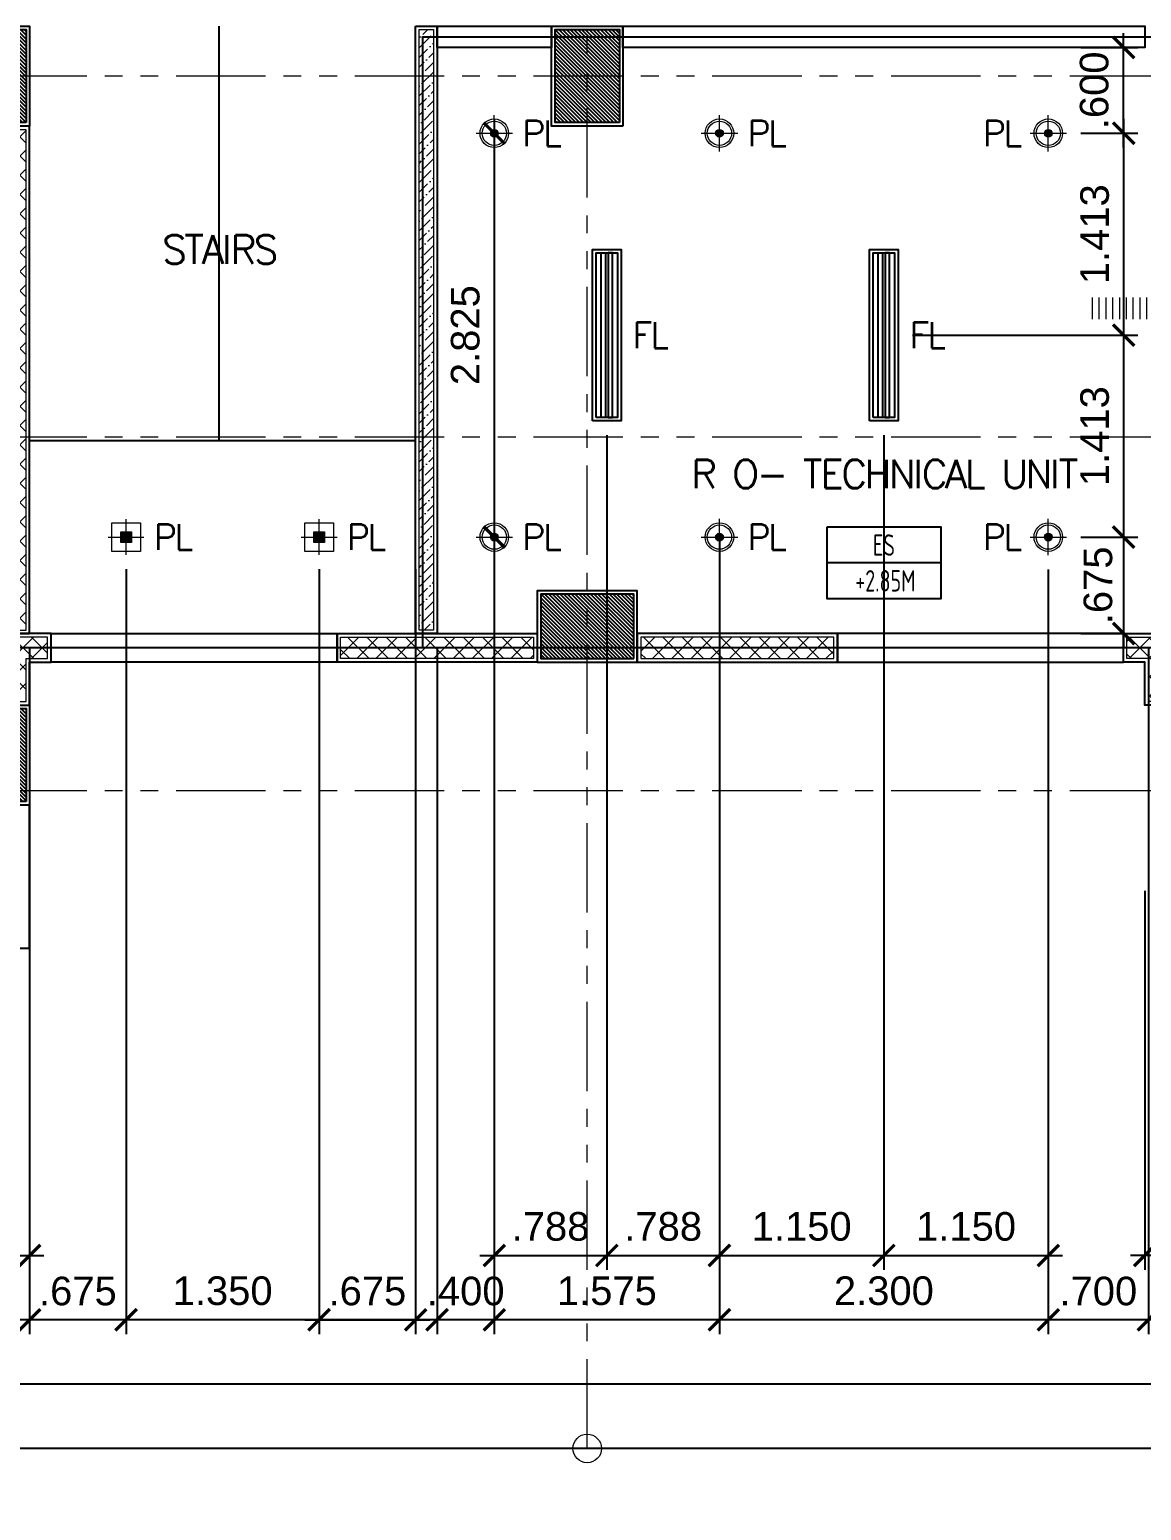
# Model space of a CAD drawing. Header units: metres. Extents: x -12400 to 1, y 0 to 106422.
# Drawn here: x -12153.85 to -12146.08, y 106331.7 to 106342.06 of the extents above; entities that cross this region are included whole.
import ezdxf
from ezdxf.enums import TextEntityAlignment as Align

# ---------------------------------------------------------------- set-up
doc = ezdxf.new("R2010")
doc.units = ezdxf.units.M
doc.header["$PDMODE"] = 35
doc.linetypes.add('PHANTOM2', pattern=[1.25, 0.625, -0.125, 0.125, -0.125, 0.125, -0.125])
for name, color, linetype, lineweight in [('A-DIM-100', 8, 'Continuous', 0), ('DIM 001', 251, 'Continuous', 13), ('FURN', 8, 'Continuous', 5), ('HATCH', 250, 'Continuous', 5), ('LAYOUT', 1, 'Continuous', 20), ('LF 001', 51, 'Continuous', 20)]:
    doc.layers.add(name, color=color, linetype=linetype, lineweight=lineweight)
for name, color, linetype in [('AR-WALL', 7, 'Continuous'), ('C-SCHED', 1, 'Continuous'), ('E_FIX_LIGHT1', 2, 'Continuous'), ('lighting', 1, 'Continuous'), ('stone', 15, 'Continuous'), ('txt', 2, 'Continuous'), ('WALL', 7, 'Continuous')]:
    doc.layers.add(name, color=color, linetype=linetype)
doc.layers.add('GUIDELINES', color=206, linetype='Continuous', plot=False)
doc.styles.add('architxt', font='architxt.shx', dxfattribs={"width": 0.8})
doc.styles.add('DIMTXT-100', font='arial.ttf')
doc.styles.add('swis721', font='swiss.ttf')
doc.styles.add('T.25', font='romans.shx', dxfattribs={"height": 0.2})
doc.dimstyles.new('D-100', dxfattribs={"dimtxt": 0.2, "dimasz": 0.15, "dimexe": 0.1, "dimexo": 0.1, "dimgap": 0.1, "dimtad": 1, "dimdec": 3, "dimzin": 4, "dimdsep": 46, "dimtxsty": 'DIMTXT-100', "dimblk": 'ARCHTICK', "dimcen": 0.2, "dimdle": 0.1, "dimclrd": 8, "dimclre": 8, "dimclrt": 2, "dimadec": 0, "dimazin": 1, "dimtfac": 1, "dimtdec": 3, "dimtofl": 0, "dimtmove": 2, "dimatfit": 3, "dimfxl": 1, "dimarcsym": 0})
doc.dimstyles.new('DIM 200', dxfattribs={"dimtxt": 200, "dimasz": 1, "dimexe": 0, "dimexo": 40, "dimgap": 50, "dimtad": 1, "dimtoh": 1, "dimdec": 0, "dimlfac": 2, "dimtxsty": 'swis721', "dimblk": 'CIR', "dimcen": 0, "dimclrd": 155, "dimclre": 155, "dimclrt": 4, "dimadec": 0, "dimazin": 0, "dimtfac": 1, "dimtdec": 0, "dimtix": 1, "dimtmove": 1, "dimatfit": 3, "dimldrblk": 'CIR', "dimfxl": 0, "dimarcsym": 0})

# ---------------------------------------------------------------- blocks, each defined once
blk = doc.blocks.new('CIR')
at = {"color": 4}
blk.add_circle((0, 0), 50, dxfattribs=at)
blk = doc.blocks.new('A$C1B753C5A')
at = {"layer": 'WALL'}
h = blk.add_hatch(dxfattribs=at)
h.set_pattern_fill('ANSI31', color=250, scale=0.15)
h.set_pattern_definition([(45, (-1494.388102653662, 303.0677240852394), (-0.01325825214724777, 0.01325825214724777), [])])
h.paths.add_polyline_path([(0.4750000000001364, 0.6749999999999545), (0.02500000000009089, 0.6749999999999545), (0.02500000000009095, 0.02499999999997721), (0.4750000000001364, 0.02499999999997721)])
at = {"color": 7}
blk.add_lwpolyline([(0, 0), (0.5000000000002274, 0), (0.5000000000002274, 0.6999999999999318), (0, 0.6999999999999318)], close=True, dxfattribs=at)
at = {"layer": 'stone', "color": 5}
blk.add_lwpolyline([(0.02500000000009095, 0.02499999999997726), (0.4750000000001364, 0.02499999999997726), (0.4750000000001364, 0.6749999999999545), (0.02500000000009095, 0.6749999999999545)], close=True, dxfattribs=at)
blk = doc.blocks.new('COLUMNS2F')
at = {"xscale": -1}
for p in [(-12153.85441529414, 106330.3999565114), (-12149.70441529414, 106330.3999565114), (-12153.85441529414, 106325.6499565114)]:
    blk.add_blockref('A$C1B753C5A', p, dxfattribs=at)
at = {"rotation": 90}
blk.add_blockref('A$C1B753C5A', (-12149.60441529414, 106326.6499565114), dxfattribs=at)
blk = doc.blocks.new('*U1968')
at = {"layer": 'HATCH'}
h = blk.add_hatch(dxfattribs=at)
h.set_pattern_fill('ANSI37', color=256, scale=0.03, angle=-180)
h.set_pattern_definition([(225, (0.3124999999343305, 0), (0.06735192090801863, -0.06735192090801868), []), (314.9999999999999, (0.3124999999343305, 0), (0.06735192090801868, 0.06735192090801861), [])])
h.paths.add_polyline_path([(0.02500000000873115, 0.1749999999883585), (0.02500000000873115, 0.02499999999417923), (1.374999999939787, 0.02499999999417923), (1.374999999939787, 0.1749999999883585)])
blk.add_lwpolyline([(0, 0.1999999999825377), (0, 0), (1.399999999933967, 0), (1.399999999933967, 0.1999999999825377)], close=True)
blk.add_lwpolyline([(0.02500000000873115, 0.1749999999883585), (0.02500000000873115, 0.02499999999417923), (1.374999999939787, 0.02499999999417923), (1.374999999939787, 0.1749999999883585)], close=True, dxfattribs=at)
blk = doc.blocks.new('*U1740')
at = {"layer": 'HATCH'}
h = blk.add_hatch(dxfattribs=at)
h.set_pattern_fill('ANSI36', color=256, scale=0.015)
h.set_pattern_definition([(45, (12095.52419102845, -106406.7665946045), (0.025256970340507, 0.09260889124852564), [0.1190625, -0.0238125, 0, -0.0238125])])
h.paths.add_polyline_path([(0.0249999999996362, 0.1249999999854481), (0.02499999999963665, 0.02499999999417923), (4.224999999947385, 0.02499999999417923), (4.224999999947385, 0.1249999999854481)])
at = {"color": 4}
blk.add_lwpolyline([(4.249999999947021, 0), (4.249999999947021, 0.1499999999796273), (0, 0.1499999999796273), (0, 0)], close=True, dxfattribs=at)
at = {"layer": 'HATCH'}
blk.add_lwpolyline([(4.224999999947385, 0.02499999999417923), (4.224999999947385, 0.1249999999854481), (0.0249999999996362, 0.1249999999854481), (0.0249999999996362, 0.02499999999417923)], close=True, dxfattribs=at)
blk = doc.blocks.new('*U1967')
at = {"layer": 'HATCH'}
h = blk.add_hatch(dxfattribs=at)
h.set_pattern_fill('ANSI37', color=256, scale=0.03, angle=-180)
h.set_pattern_definition([(225, (2.462500000018339, 0), (0.06735192090801863, -0.06735192090801868), []), (314.9999999999999, (2.462500000018339, 0), (0.06735192090801868, 0.06735192090801861), [])])
h.paths.add_polyline_path([(0.02500000000873115, 0.1749999999883585), (0.02500000000873115, 0.02499999999417923), (3.525000000023796, 0.02499999999417923), (3.525000000023796, 0.1749999999883585)])
blk.add_lwpolyline([(0, 0.1999999999825377), (0, 0), (3.550000000017975, 0), (3.550000000017975, 0.1999999999825377)], close=True)
blk.add_lwpolyline([(0.02500000000873115, 0.1749999999883585), (0.02500000000873115, 0.02499999999417923), (3.525000000023796, 0.02499999999417923), (3.525000000023796, 0.1749999999883585)], close=True, dxfattribs=at)
blk = doc.blocks.new('*U1206')
at = {"layer": 'HATCH'}
h = blk.add_hatch(dxfattribs=at)
h.set_pattern_fill('ANSI31', color=256, scale=0.015, angle=45)
h.set_pattern_definition([(90, (12091.79919102846, -106406.4165946045), (-0.04762500000000001, 0), [])])
h.paths.add_polyline_path([(-0.5625000000454746, 0.1499999999796273), (-0.5625000000454746, 0), (0.5249999999541616, 0), (0.5249999999541616, 0.1499999999796273)])
at = {"color": 3}
blk.add_lwpolyline([(0.5249999999541616, 0), (0.5249999999541616, 0.1499999999796273), (0, 0.1499999999796273), (0, 0)], close=True, dxfattribs=at)
blk = doc.blocks.new('A$Ce30c4869')
at = {"layer": 'HATCH'}
h = blk.add_hatch(dxfattribs=at)
h.set_pattern_fill('ANSI37', color=256, scale=0.03)
h.set_pattern_definition([(45, (12161.35441529413, -106386.5702236537), (-0.06735192090801866, 0.06735192090801866), []), (135, (12161.35441529413, -106386.5702236537), (-0.06735192090801866, -0.06735192090801864), [])])
h.paths.add_polyline_path([(10.3250000000553, 2.025000000008731), (10.3250000000553, 2.175000000017462), (10.02499999998872, 2.175000000133878), (10.02499999998872, 1.725000000005821), (10.17500000000109, 1.725000000005821), (10.17500000000109, 2.025000000125146)])
h = blk.add_hatch(dxfattribs=at)
h.set_pattern_fill('ANSI37', color=256, scale=0.03)
h.set_pattern_definition([(45, (12161.35441529414, -106386.5702236537), (-0.06735192090801866, 0.06735192090801866), []), (135, (12161.35441529414, -106386.5702236537), (-0.06735192090801866, -0.06735192090801864), [])])
h.paths.add_polyline_path([(17.87499999993997, 2.025000000008731), (17.87499999993997, 2.175000000017462), (18.17500000000655, 2.175000000133878), (18.17500000000655, 1.725000000005821), (18.02499999999418, 1.725000000005821), (18.02499999999418, 2.025000000125146)])
at = {"color": 8}
for points in [[(11.52499999996689, 3.55000000000291), (11.52499999996689, 6.449999999967986)], [(10.20000000000073, 3.55000000000291), (12.89999999997963, 3.55000000000291)]]:
    blk.add_lwpolyline(points, dxfattribs=at)
at = {"color": 1}
for points in [[(13.05000000001019, 6.44999999999709), (13.84999999999491, 6.44999999999709), (13.84999999999491, 6.30000000000291), (13.05000000001019, 6.30000000000291)], [(14.35000000000036, 6.44999999999709), (18, 6.44999999999709), (18, 6.30000000000291), (14.35000000000036, 6.30000000000291)], [(10.35000000004948, 2.200000000011642), (12.35000000001128, 2.200000000011642), (12.35000000001128, 2.000000000058208), (10.35000000004948, 2.000000000058208)], [(17.84999999994034, 2.200000000040745), (15.84999999998945, 2.200000000040745), (15.84999999998945, 2), (17.84999999994034, 2)]]:
    blk.add_lwpolyline(points, close=True, dxfattribs=at)
for points in [[(10.35000000004948, 2.000000000014552), (10.35000000004948, 2.200000000011642), (9.999999999994543, 2.200000000128057), (9.999999999994543, 1.700000000011642), (10.19999999999527, 1.700000000011642), (10.19999999999527, 2.000000000130967)], [(17.84999999994034, 2.000000000014552), (17.84999999994034, 2.200000000011642), (18.19999999999527, 2.200000000128057), (18.19999999999527, 1.700000000011642), (17.99999999999454, 1.700000000011642), (17.99999999999454, 2.000000000130967)]]:
    blk.add_lwpolyline(points, close=True)
at = {"layer": 'GUIDELINES'}
for points in [[(1.100000000000364, 19.60000000000582), (10.10000000000036, 19.60000000000582), (10.10000000000036, 18.90000000000873), (18.10000000000036, 18.90000000000873), (18.10000000000036, 19.60000000000582), (27.10000000000036, 19.60000000000582), (27.10000000000036, 1.100000000005821), (18.10000000000036, 1.100000000005821), (18.10000000000036, 2.100000000122236), (10.10000000000036, 2.100000000122236), (10.10000000000036, 1.100000000005821), (1.100000000000364, 1.100000000005821)], [(18.10000000000036, 4.475000000005821), (18.10000000000036, 2.099999999991269), (12.95000000000073, 2.099999999991269), (12.95000000000073, 6.374999999985448), (18.10000000000036, 6.374999999985448), (18.10000000000036, 10.62499999998545), (27.10000000000036, 10.62499999998545), (27.10000000000036, 4.475000000005821)]]:
    blk.add_lwpolyline(points, close=True, dxfattribs=at)
at = {"layer": 'HATCH'}
for points in [[(10.3250000000553, 2.025000000008731), (10.3250000000553, 2.175000000017462), (10.02499999998872, 2.175000000133878), (10.02499999998872, 1.725000000005821), (10.17500000000109, 1.725000000005821), (10.17500000000109, 2.025000000125146)], [(17.87499999993452, 2.025000000008731), (17.87499999993452, 2.175000000017462), (18.17500000000109, 2.175000000133878), (18.17500000000109, 1.725000000005821), (18.02499999998872, 1.725000000005821), (18.02499999998872, 2.025000000125146)]]:
    blk.add_lwpolyline(points, close=True, dxfattribs=at)
for name, p in [('COLUMNS2F', (12164.05441529414, -106324.6499565114)), ('*U1206', (18.17499999999018, 4.400000000023283))]:
    blk.add_blockref(name, p)
at = {"xscale": -1}
for name, p, rotation in [('*U1740', (12.90000000003056, 2.200000000040745), 270), ('*U1968', (12.35000000001128, 2.200000000040745), 180)]:
    blk.add_blockref(name, p, dxfattribs=dict(at, rotation=rotation))
for name, p, rotation in [('*U1967', (10.20000000000073, 2.200000000389991), 90), ('*U1968', (15.84999999998945, 2.200000000040745), 180)]:
    blk.add_blockref(name, p, dxfattribs=dict(rotation=rotation))
blk = doc.blocks.new('L1')
at = {"layer": 'LF 001', "lineweight": 20, "ltscale": 1500}
h = blk.add_hatch(color=256, dxfattribs=at)
edge = h.paths.add_edge_path()
edge.add_arc((1.13686837721616e-13, -1.13686837721616e-13), 0.0318958546358772, 0, 360)
at = {"layer": 'LF 001', "color": 76, "lineweight": 18, "ltscale": 1500}
for points in [[(1.13686837721616e-13, 0.1499999999997499), (1.13686837721616e-13, -0.1500000000000909)], [(-0.1499999999999773, -1.13686837721616e-13), (0.1500000000000909, -1.13686837721616e-13)]]:
    blk.add_lwpolyline(points, dxfattribs=at)
at = {"layer": 'LF 001', "ltscale": 1500}
blk.add_lwpolyline([(-0.09999999999990905, -1.13686837721616e-13, -1), (0.1000000000000227, -1.13686837721616e-13, -1)], format="xyb", close=True, dxfattribs=at)
at = {"layer": 'LF 001', "lineweight": 20, "ltscale": 1500}
blk.add_circle((1.13686837721616e-13, -1.13686837721616e-13), 0.0318958546358772, dxfattribs=at)
blk = doc.blocks.new('LO')
at = {"layer": 'LAYOUT', "xscale": 1000, "yscale": 1000, "zscale": 1000}
blk.add_blockref('L1', (0, 0), dxfattribs=at)
blk = doc.blocks.new('*U1960')
at = {"layer": 'LF 001', "ltscale": 1500}
blk.add_circle((0, -3.995415109869782e-14), 0.0998520709958535, dxfattribs=at)
at = {"layer": 'lighting', "xscale": 0.0008492979043710491, "yscale": 0.0008492979043710491, "zscale": 0.0008492979043710491}
blk.add_blockref('LO', (0, -3.995415109869782e-14), dxfattribs=at)
blk = doc.blocks.new('*U1961')
at = {"layer": 'LF 001', "lineweight": 20, "ltscale": 1500}
blk.add_hatch(color=256, dxfattribs=at).paths.add_polyline_path([(-0.03750000000002274, 0.03750000000005482), (0.03749999999990905, 0.03750000000005482), (0.03749999999990905, -0.03750000000021803), (-0.03750000000002274, -0.03750000000021803)])
at = {"layer": 'LF 001', "color": 76, "lineweight": 18, "ltscale": 1500}
for points in [[(0, 0.1250000000001458), (0, -0.125000000000309)], [(-0.1250000000002274, 1.457653442393791e-13), (0.1250000000002274, 1.457653442393791e-13)]]:
    blk.add_lwpolyline(points, dxfattribs=at)
at = {"layer": 'LF 001', "ltscale": 1500}
blk.add_lwpolyline([(-0.1000000000000227, 0.1000000000000548), (0.09999999999990905, 0.1000000000000548), (0.09999999999990905, -0.100000000000218), (-0.1000000000000227, -0.100000000000218)], close=True, dxfattribs=at)
at = {"layer": 'LF 001', "lineweight": 20, "ltscale": 1500}
blk.add_lwpolyline([(-0.03750000000002274, 0.03750000000005482), (0.03749999999990905, 0.03750000000005482), (0.03749999999990905, -0.03750000000021803), (-0.03750000000002274, -0.03750000000021803)], close=True, dxfattribs=at)
blk = doc.blocks.new('LEDPENDANTLT')
at = {"color": 1}
for points in [[(0, 0.1999999999970896), (1.200000000000728, 0.1999999999970896), (1.200000000000728, 0), (0, 0)], [(0.02499999999417923, 0.1750000000029104), (1.175000000006548, 0.1750000000029104), (1.175000000006548, 0.02499999999417923), (0.02499999999417923, 0.02499999999417923)]]:
    blk.add_lwpolyline(points, close=True, dxfattribs=at)
at = {"color": 2}
for points in [[(1.174999999995634, 0.1100000000005821), (0.02499999999417923, 0.1100000000005821), (0.02499999999417923, 0.1399999999994179), (1.174999999995634, 0.1399999999994179)], [(1.174999999995634, 0.09000000001105946), (0.02499999999417923, 0.09000000001105946), (0.02499999999417923, 0.06000000001222361), (1.174999999995634, 0.06000000001222361)]]:
    blk.add_lwpolyline(points, close=True, dxfattribs=at)
blk = doc.blocks.new('A$C1aea4ed3')
at = {"color": 1}
blk.add_lwpolyline([(10.20000000000073, 1), (1.000000000003638, 0.9999999999854481), (0, 0), (10.20000000000073, 0), (10.20000000000073, 1)], dxfattribs=at)
at = {"rotation": 90}
for p in [(14.33749999999964, 3.687500000058208), (16.27500000000327, 3.687500000058208)]:
    blk.add_blockref('LEDPENDANTLT', p, dxfattribs=at)
at = {"layer": 'E_FIX_LIGHT1', "rotation": 90}
for name, p in [('*U1960', (13.45000000000073, 5.699999999982538)), ('*U1960', (15.02500000000146, 5.699999999982538)), ('*U1960', (17.325000000008, 5.699999999982538)), ('*U1961', (10.87499999997453, 2.875)), ('*U1961', (12.22499999997672, 2.875)), ('*U1960', (13.45000000000073, 2.875000000043656)), ('*U1960', (15.02500000000146, 2.875000000043656)), ('*U1960', (17.325000000008, 2.875000000043656))]:
    blk.add_blockref(name, p, dxfattribs=at)
at = {"layer": 'txt', "color": 6, "linetype": 'Continuous', "char_height": 0.18, "attachment_point": 5, "style": 'T.25'}
for s, insert in [('{\\T0.9;PL}', (13.77739468565778, 5.699999999967986)), ('{\\T0.9;PL}', (15.35239468565851, 5.699999999967986)), ('{\\T0.9;PL}', (16.99760531435095, 5.699999999967986)), ('{\\T0.9;FL}', (14.53750000000036, 4.287500000049477)), ('{\\T0.9;FL}', (16.475000000004, 4.287500000049477)), ('{\\T0.9;PL}', (11.19999999997526, 2.874999999985448)), ('{\\T0.9;PL}', (12.54999999997744, 2.874999999985448)), ('{\\T0.9;PL}', (13.77739468565778, 2.875000000029104)), ('{\\T0.9;PL}', (15.35239468565851, 2.875000000029104)), ('{\\T0.9;PL}', (16.99760531435095, 2.875000000029104))]:
    blk.add_mtext_dynamic_manual_height_columns(s, width=0.6453045245441018, gutter_width=0.001, heights=[0], dxfattribs=dict(at, insert=insert))
blk = doc.blocks.new('_ArchTick')
at = {"color": 0, "linetype": 'ByBlock', "const_width": 0.15}
blk.add_lwpolyline([(-0.5, -0.5), (0.5, 0.5)], dxfattribs=at)
blk = doc.blocks.new('*D1298')
at = {"layer": 'DEFPOINTS', "color": 0, "transparency": 16777216}
for p in [(-12146.72941563763, 106338.3841447576), (-12146.02941563762, 106337.8365394433), (-12146.72941563763, 106333.0365394432)]:
    blk.add_point(p, dxfattribs=at)
at = {"layer": 'DIM 001', "color": 8, "lineweight": -2, "transparency": 16777216}
for p, q in [((-12146.72941563763, 106338.2841447576), (-12146.72941563763, 106332.9365394432)), ((-12146.02941563762, 106337.7365394433), (-12146.02941563762, 106332.9365394432)), ((-12145.92941563762, 106333.0365394432), (-12146.82941563763, 106333.0365394432))]:
    blk.add_line(p, q, dxfattribs=at)
at = {"layer": 'DIM 001', "color": 8, "lineweight": -2, "transparency": 16777216, "xscale": 0.15, "yscale": 0.15, "zscale": 0.15, "rotation": 180}
blk.add_blockref('_ArchTick', (-12146.72941563763, 106333.0365394432), dxfattribs=at)
at = {"layer": 'DIM 001', "color": 8, "lineweight": -2, "transparency": 16777216, "xscale": 0.15, "yscale": 0.15, "zscale": 0.15}
blk.add_blockref('_ArchTick', (-12146.02941563762, 106333.0365394432), dxfattribs=at)
at = {"layer": 'DIM 001', "color": 2, "transparency": 16777216, "insert": (-12146.37941563763, 106333.2365394432), "char_height": 0.2, "attachment_point": 5, "style": 'DIMTXT-100'}
blk.add_mtext('.700', dxfattribs=at)
blk = doc.blocks.new('*D1299')
at = {"layer": 'DEFPOINTS', "color": 0, "transparency": 16777216}
for p in [(-12149.02941563763, 106338.3841447576), (-12146.72941563763, 106338.3841447576), (-12149.02941563763, 106333.0365394432)]:
    blk.add_point(p, dxfattribs=at)
at = {"layer": 'DIM 001', "color": 8, "lineweight": -2, "transparency": 16777216}
for p, q in [((-12149.02941563763, 106338.2841447576), (-12149.02941563763, 106332.9365394432)), ((-12146.72941563763, 106338.2841447576), (-12146.72941563763, 106332.9365394432)), ((-12146.62941563763, 106333.0365394432), (-12149.12941563763, 106333.0365394432))]:
    blk.add_line(p, q, dxfattribs=at)
at = {"layer": 'DIM 001', "color": 8, "lineweight": -2, "transparency": 16777216, "xscale": 0.15, "yscale": 0.15, "zscale": 0.15, "rotation": 180}
blk.add_blockref('_ArchTick', (-12149.02941563763, 106333.0365394432), dxfattribs=at)
at = {"layer": 'DIM 001', "color": 8, "lineweight": -2, "transparency": 16777216, "xscale": 0.15, "yscale": 0.15, "zscale": 0.15}
blk.add_blockref('_ArchTick', (-12146.72941563763, 106333.0365394432), dxfattribs=at)
at = {"layer": 'DIM 001', "color": 2, "transparency": 16777216, "insert": (-12147.87941563763, 106333.2387222536), "char_height": 0.2, "attachment_point": 5, "style": 'DIMTXT-100'}
blk.add_mtext('2.300', dxfattribs=at)
blk = doc.blocks.new('*D1300')
at = {"layer": 'DEFPOINTS', "color": 0, "transparency": 16777216}
for p in [(-12150.60441563763, 106338.3841447576), (-12149.02941563763, 106338.3841447576), (-12150.60441563763, 106333.0365394432)]:
    blk.add_point(p, dxfattribs=at)
at = {"layer": 'DIM 001', "color": 8, "lineweight": -2, "transparency": 16777216}
for p, q in [((-12150.60441563763, 106338.2841447576), (-12150.60441563763, 106332.9365394432)), ((-12149.02941563763, 106338.2841447576), (-12149.02941563763, 106332.9365394432)), ((-12148.92941563763, 106333.0365394432), (-12150.70441563763, 106333.0365394432))]:
    blk.add_line(p, q, dxfattribs=at)
at = {"layer": 'DIM 001', "color": 8, "lineweight": -2, "transparency": 16777216, "xscale": 0.15, "yscale": 0.15, "zscale": 0.15, "rotation": 180}
blk.add_blockref('_ArchTick', (-12150.60441563763, 106333.0365394432), dxfattribs=at)
at = {"layer": 'DIM 001', "color": 8, "lineweight": -2, "transparency": 16777216, "xscale": 0.15, "yscale": 0.15, "zscale": 0.15}
blk.add_blockref('_ArchTick', (-12149.02941563763, 106333.0365394432), dxfattribs=at)
at = {"layer": 'DIM 001', "color": 2, "transparency": 16777216, "insert": (-12149.81691563763, 106333.2386540408), "char_height": 0.2, "attachment_point": 5, "style": 'DIMTXT-100'}
blk.add_mtext('1.575', dxfattribs=at)
blk = doc.blocks.new('*D1301')
at = {"layer": 'DEFPOINTS', "color": 0, "transparency": 16777216}
for p in [(-12150.60441563763, 106338.3841447576), (-12151.00441563762, 106337.8365394432), (-12151.00441563762, 106333.0365394432)]:
    blk.add_point(p, dxfattribs=at)
at = {"layer": 'DIM 001', "color": 8, "lineweight": -2, "transparency": 16777216}
for p, q in [((-12150.60441563763, 106338.2841447576), (-12150.60441563763, 106332.9365394432)), ((-12151.00441563762, 106337.7365394432), (-12151.00441563762, 106332.9365394432)), ((-12150.50441563763, 106333.0365394432), (-12151.10441563762, 106333.0365394432))]:
    blk.add_line(p, q, dxfattribs=at)
at = {"layer": 'DIM 001', "color": 8, "lineweight": -2, "transparency": 16777216, "xscale": 0.15, "yscale": 0.15, "zscale": 0.15, "rotation": 180}
blk.add_blockref('_ArchTick', (-12151.00441563762, 106333.0365394432), dxfattribs=at)
at = {"layer": 'DIM 001', "color": 8, "lineweight": -2, "transparency": 16777216, "xscale": 0.15, "yscale": 0.15, "zscale": 0.15}
blk.add_blockref('_ArchTick', (-12150.60441563763, 106333.0365394432), dxfattribs=at)
at = {"layer": 'DIM 001', "color": 2, "transparency": 16777216, "insert": (-12150.80441563763, 106333.2365394432), "char_height": 0.2, "attachment_point": 5, "style": 'DIMTXT-100'}
blk.add_mtext('.400', dxfattribs=at)
blk = doc.blocks.new('*D1302')
at = {"layer": 'DEFPOINTS', "color": 0, "transparency": 16777216}
for p in [(-12147.87941563763, 106339.3240394433), (-12149.02941563763, 106338.6389341289), (-12147.87941563763, 106333.4865394432)]:
    blk.add_point(p, dxfattribs=at)
at = {"layer": 'DIM 001', "color": 8, "lineweight": -2, "transparency": 16777216}
for p, q in [((-12147.87941563763, 106339.2240394433), (-12147.87941563763, 106333.3865394432)), ((-12149.02941563763, 106338.5389341289), (-12149.02941563763, 106333.3865394432)), ((-12149.12941563763, 106333.4865394432), (-12147.77941563763, 106333.4865394432))]:
    blk.add_line(p, q, dxfattribs=at)
at = {"layer": 'DIM 001', "color": 8, "lineweight": -2, "transparency": 16777216, "xscale": 0.15, "yscale": 0.15, "zscale": 0.15, "rotation": 180}
blk.add_blockref('_ArchTick', (-12149.02941563763, 106333.4865394432), dxfattribs=at)
at = {"layer": 'DIM 001', "color": 8, "lineweight": -2, "transparency": 16777216, "xscale": 0.15, "yscale": 0.15, "zscale": 0.15}
blk.add_blockref('_ArchTick', (-12147.87941563763, 106333.4865394432), dxfattribs=at)
at = {"layer": 'DIM 001', "color": 2, "transparency": 16777216, "insert": (-12148.45441563763, 106333.6886540408), "char_height": 0.2, "attachment_point": 5, "style": 'DIMTXT-100'}
blk.add_mtext('1.150', dxfattribs=at)
blk = doc.blocks.new('*D1303')
at = {"layer": 'DEFPOINTS', "color": 0, "transparency": 16777216}
for p in [(-12147.87941563763, 106339.3240394433), (-12146.72941563763, 106338.3841447576), (-12146.72941563763, 106333.4865394432)]:
    blk.add_point(p, dxfattribs=at)
at = {"layer": 'DIM 001', "color": 8, "lineweight": -2, "transparency": 16777216}
for p, q in [((-12147.87941563763, 106339.2240394433), (-12147.87941563763, 106333.3865394432)), ((-12146.72941563763, 106338.2841447576), (-12146.72941563763, 106333.3865394432)), ((-12147.97941563763, 106333.4865394432), (-12146.62941563763, 106333.4865394432))]:
    blk.add_line(p, q, dxfattribs=at)
at = {"layer": 'DIM 001', "color": 8, "lineweight": -2, "transparency": 16777216, "xscale": 0.15, "yscale": 0.15, "zscale": 0.15, "rotation": 180}
blk.add_blockref('_ArchTick', (-12147.87941563763, 106333.4865394432), dxfattribs=at)
at = {"layer": 'DIM 001', "color": 8, "lineweight": -2, "transparency": 16777216, "xscale": 0.15, "yscale": 0.15, "zscale": 0.15}
blk.add_blockref('_ArchTick', (-12146.72941563763, 106333.4865394432), dxfattribs=at)
at = {"layer": 'DIM 001', "color": 2, "transparency": 16777216, "insert": (-12147.30441563763, 106333.6886540408), "char_height": 0.2, "attachment_point": 5, "style": 'DIMTXT-100'}
blk.add_mtext('1.150', dxfattribs=at)
blk = doc.blocks.new('*D1304')
at = {"layer": 'DEFPOINTS', "color": 0, "transparency": 16777216}
for p in [(-12149.81691563763, 106339.3240394433), (-12149.02941563763, 106338.5115394433), (-12149.02941563763, 106333.4865394432)]:
    blk.add_point(p, dxfattribs=at)
at = {"layer": 'DIM 001', "color": 8, "lineweight": -2, "transparency": 16777216}
for p, q in [((-12149.81691563763, 106339.2240394433), (-12149.81691563763, 106333.3865394432)), ((-12149.02941563763, 106338.4115394432), (-12149.02941563763, 106333.3865394432)), ((-12149.91691563763, 106333.4865394432), (-12148.92941563763, 106333.4865394432))]:
    blk.add_line(p, q, dxfattribs=at)
at = {"layer": 'DIM 001', "color": 8, "lineweight": -2, "transparency": 16777216, "xscale": 0.15, "yscale": 0.15, "zscale": 0.15, "rotation": 180}
blk.add_blockref('_ArchTick', (-12149.81691563763, 106333.4865394432), dxfattribs=at)
at = {"layer": 'DIM 001', "color": 8, "lineweight": -2, "transparency": 16777216, "xscale": 0.15, "yscale": 0.15, "zscale": 0.15}
blk.add_blockref('_ArchTick', (-12149.02941563763, 106333.4865394432), dxfattribs=at)
at = {"layer": 'DIM 001', "color": 2, "transparency": 16777216, "insert": (-12149.42316563763, 106333.6886540408), "char_height": 0.2, "attachment_point": 5, "style": 'DIMTXT-100'}
blk.add_mtext('.788', dxfattribs=at)
blk = doc.blocks.new('*D1305')
at = {"layer": 'DEFPOINTS', "color": 0, "transparency": 16777216}
for p in [(-12149.81691563763, 106339.3240394433), (-12150.60441563763, 106338.5115394433), (-12149.81691563763, 106333.4865394432)]:
    blk.add_point(p, dxfattribs=at)
at = {"layer": 'DIM 001', "color": 8, "lineweight": -2, "transparency": 16777216}
for p, q in [((-12149.81691563763, 106339.2240394433), (-12149.81691563763, 106333.3865394432)), ((-12150.60441563763, 106338.4115394432), (-12150.60441563763, 106333.3865394432)), ((-12150.70441563763, 106333.4865394432), (-12149.71691563763, 106333.4865394432))]:
    blk.add_line(p, q, dxfattribs=at)
at = {"layer": 'DIM 001', "color": 8, "lineweight": -2, "transparency": 16777216, "xscale": 0.15, "yscale": 0.15, "zscale": 0.15, "rotation": 180}
blk.add_blockref('_ArchTick', (-12150.60441563763, 106333.4865394432), dxfattribs=at)
at = {"layer": 'DIM 001', "color": 8, "lineweight": -2, "transparency": 16777216, "xscale": 0.15, "yscale": 0.15, "zscale": 0.15}
blk.add_blockref('_ArchTick', (-12149.81691563763, 106333.4865394432), dxfattribs=at)
at = {"layer": 'DIM 001', "color": 2, "transparency": 16777216, "insert": (-12150.21066563763, 106333.6886540408), "char_height": 0.2, "attachment_point": 5, "style": 'DIMTXT-100'}
blk.add_mtext('.788', dxfattribs=at)
blk = doc.blocks.new('*D1306')
at = {"layer": 'DEFPOINTS', "color": 0, "transparency": 16777216}
for p in [(-12146.60202095197, 106341.3365394432), (-12147.77941563763, 106339.9240394433), (-12146.20224109825, 106339.9240394433)]:
    blk.add_point(p, dxfattribs=at)
at = {"layer": 'DIM 001', "color": 8, "lineweight": -2, "transparency": 16777216}
for p, q in [((-12146.20224109825, 106341.4365394433), (-12146.20224109825, 106339.8240394433)), ((-12146.50202095197, 106341.3365394432), (-12146.10224109825, 106341.3365394432)), ((-12147.67941563763, 106339.9240394433), (-12146.10224109825, 106339.9240394433))]:
    blk.add_line(p, q, dxfattribs=at)
at = {"layer": 'DIM 001', "color": 8, "lineweight": -2, "transparency": 16777216, "xscale": 0.15, "yscale": 0.15, "zscale": 0.15}
for p, rotation in [((-12146.20224109825, 106341.3365394432), 90), ((-12146.20224109825, 106339.9240394433), 270)]:
    blk.add_blockref('_ArchTick', p, dxfattribs=dict(at, rotation=rotation))
at = {"layer": 'DIM 001', "color": 2, "transparency": 16777216, "insert": (-12146.40442390858, 106340.6302894433), "char_height": 0.2, "attachment_point": 5, "rotation": 90, "style": 'DIMTXT-100'}
blk.add_mtext('1.413', dxfattribs=at)
blk = doc.blocks.new('*D1307')
at = {"layer": 'DEFPOINTS', "color": 0, "transparency": 16777216}
for p in [(-12147.77941563763, 106339.9240394433), (-12146.60202095197, 106338.5115394433), (-12146.20224109826, 106338.5115394433)]:
    blk.add_point(p, dxfattribs=at)
at = {"layer": 'DIM 001', "color": 8, "lineweight": -2, "transparency": 16777216}
for p, q in [((-12146.20224109826, 106340.0240394433), (-12146.20224109826, 106338.4115394433)), ((-12147.67941563763, 106339.9240394433), (-12146.10224109826, 106339.9240394433)), ((-12146.50202095197, 106338.5115394433), (-12146.10224109826, 106338.5115394433))]:
    blk.add_line(p, q, dxfattribs=at)
at = {"layer": 'DIM 001', "color": 8, "lineweight": -2, "transparency": 16777216, "xscale": 0.15, "yscale": 0.15, "zscale": 0.15}
for p, rotation in [((-12146.20224109826, 106339.9240394433), 90), ((-12146.20224109826, 106338.5115394433), 270)]:
    blk.add_blockref('_ArchTick', p, dxfattribs=dict(at, rotation=rotation))
at = {"layer": 'DIM 001', "color": 2, "transparency": 16777216, "insert": (-12146.40442390859, 106339.2177894433), "char_height": 0.2, "attachment_point": 5, "rotation": 90, "style": 'DIMTXT-100'}
blk.add_mtext('1.413', dxfattribs=at)
blk = doc.blocks.new('*D1308')
at = {"layer": 'DEFPOINTS', "color": 0, "transparency": 16777216}
for p in [(-12146.60202095197, 106341.9365394433), (-12146.20224109826, 106341.9365394433), (-12146.60202095197, 106341.3365394432)]:
    blk.add_point(p, dxfattribs=at)
at = {"layer": 'DIM 001', "color": 8, "lineweight": -2, "transparency": 16777216}
for p, q in [((-12146.20224109826, 106341.2365394432), (-12146.20224109826, 106342.0365394433)), ((-12146.50202095197, 106341.9365394433), (-12146.10224109826, 106341.9365394433)), ((-12146.50202095197, 106341.3365394432), (-12146.10224109826, 106341.3365394432))]:
    blk.add_line(p, q, dxfattribs=at)
at = {"layer": 'DIM 001', "color": 8, "lineweight": -2, "transparency": 16777216, "xscale": 0.15, "yscale": 0.15, "zscale": 0.15}
for p, rotation in [((-12146.20224109826, 106341.9365394433), 90), ((-12146.20224109826, 106341.3365394432), 270)]:
    blk.add_blockref('_ArchTick', p, dxfattribs=dict(at, rotation=rotation))
at = {"layer": 'DIM 001', "color": 2, "transparency": 16777216, "insert": (-12146.4076811545, 106341.6365394432), "char_height": 0.2, "attachment_point": 5, "rotation": 90, "style": 'DIMTXT-100'}
blk.add_mtext('.600', dxfattribs=at)
blk = doc.blocks.new('*D1309')
at = {"layer": 'DEFPOINTS', "color": 0, "transparency": 16777216}
for p in [(-12151.82941563766, 106338.3865394432), (-12151.1544156376, 106338.3865394432), (-12151.1544156376, 106333.0365394432)]:
    blk.add_point(p, dxfattribs=at)
at = {"layer": 'DIM 001', "color": 8, "lineweight": -2, "transparency": 16777216}
for p, q in [((-12151.82941563766, 106338.2865394432), (-12151.82941563766, 106332.9365394432)), ((-12151.1544156376, 106338.2865394432), (-12151.1544156376, 106332.9365394432)), ((-12151.92941563766, 106333.0365394432), (-12151.0544156376, 106333.0365394432))]:
    blk.add_line(p, q, dxfattribs=at)
at = {"layer": 'DIM 001', "color": 8, "lineweight": -2, "transparency": 16777216, "xscale": 0.15, "yscale": 0.15, "zscale": 0.15, "rotation": 180}
blk.add_blockref('_ArchTick', (-12151.82941563766, 106333.0365394432), dxfattribs=at)
at = {"layer": 'DIM 001', "color": 8, "lineweight": -2, "transparency": 16777216, "xscale": 0.15, "yscale": 0.15, "zscale": 0.15}
blk.add_blockref('_ArchTick', (-12151.1544156376, 106333.0365394432), dxfattribs=at)
at = {"layer": 'DIM 001', "color": 2, "transparency": 16777216, "insert": (-12151.49191563763, 106333.2365394432), "char_height": 0.2, "attachment_point": 5, "style": 'DIMTXT-100'}
blk.add_mtext('.675', dxfattribs=at)
blk = doc.blocks.new('*D1310')
at = {"layer": 'DEFPOINTS', "color": 0, "transparency": 16777216}
for p in [(-12153.17941563766, 106338.3865394432), (-12151.82941563766, 106338.3865394432), (-12153.17941563766, 106333.0365394432)]:
    blk.add_point(p, dxfattribs=at)
at = {"layer": 'DIM 001', "color": 8, "lineweight": -2, "transparency": 16777216}
for p, q in [((-12153.17941563766, 106338.2865394432), (-12153.17941563766, 106332.9365394432)), ((-12151.82941563766, 106338.2865394432), (-12151.82941563766, 106332.9365394432)), ((-12151.72941563766, 106333.0365394432), (-12153.27941563766, 106333.0365394432))]:
    blk.add_line(p, q, dxfattribs=at)
at = {"layer": 'DIM 001', "color": 8, "lineweight": -2, "transparency": 16777216, "xscale": 0.15, "yscale": 0.15, "zscale": 0.15, "rotation": 180}
blk.add_blockref('_ArchTick', (-12153.17941563766, 106333.0365394432), dxfattribs=at)
at = {"layer": 'DIM 001', "color": 8, "lineweight": -2, "transparency": 16777216, "xscale": 0.15, "yscale": 0.15, "zscale": 0.15}
blk.add_blockref('_ArchTick', (-12151.82941563766, 106333.0365394432), dxfattribs=at)
at = {"layer": 'DIM 001', "color": 2, "transparency": 16777216, "insert": (-12152.50441563766, 106333.2387222536), "char_height": 0.2, "attachment_point": 5, "style": 'DIMTXT-100'}
blk.add_mtext('1.350', dxfattribs=at)
blk = doc.blocks.new('*D1311')
at = {"layer": 'DEFPOINTS', "color": 0, "transparency": 16777216}
for p in [(-12153.17941563766, 106338.3865394432), (-12153.85441563763, 106337.8365394433), (-12153.85441563763, 106333.0365394432)]:
    blk.add_point(p, dxfattribs=at)
at = {"layer": 'DIM 001', "color": 8, "lineweight": -2, "transparency": 16777216}
for p, q in [((-12153.17941563766, 106338.2865394432), (-12153.17941563766, 106332.9365394432)), ((-12153.85441563763, 106337.7365394433), (-12153.85441563763, 106332.9365394432)), ((-12153.07941563766, 106333.0365394432), (-12153.95441563763, 106333.0365394432))]:
    blk.add_line(p, q, dxfattribs=at)
at = {"layer": 'DIM 001', "color": 8, "lineweight": -2, "transparency": 16777216, "xscale": 0.15, "yscale": 0.15, "zscale": 0.15, "rotation": 180}
blk.add_blockref('_ArchTick', (-12153.85441563763, 106333.0365394432), dxfattribs=at)
at = {"layer": 'DIM 001', "color": 8, "lineweight": -2, "transparency": 16777216, "xscale": 0.15, "yscale": 0.15, "zscale": 0.15}
blk.add_blockref('_ArchTick', (-12153.17941563766, 106333.0365394432), dxfattribs=at)
at = {"layer": 'DIM 001', "color": 2, "transparency": 16777216, "insert": (-12153.51691563765, 106333.2365394432), "char_height": 0.2, "attachment_point": 5, "style": 'DIMTXT-100'}
blk.add_mtext('.675', dxfattribs=at)
blk = doc.blocks.new('*D1338')
at = {"layer": 'DEFPOINTS', "color": 0, "transparency": 16777216}
for p in [(-12150.60441563764, 106341.3365394432), (-12150.60441563764, 106338.5115394433), (-12150.60441563766, 106338.5115394433)]:
    blk.add_point(p, dxfattribs=at)
at = {"layer": 'DIM 001', "color": 8, "lineweight": -2, "transparency": 16777216}
blk.add_line((-12150.60441563766, 106341.4365394433), (-12150.60441563766, 106338.4115394433), dxfattribs=at)
at = {"layer": 'DIM 001', "color": 8, "lineweight": -2, "transparency": 16777216, "xscale": 0.15, "yscale": 0.15, "zscale": 0.15}
for p, rotation in [((-12150.60441563766, 106341.3365394432), 90), ((-12150.60441563766, 106338.5115394433), 270)]:
    blk.add_blockref('_ArchTick', p, dxfattribs=dict(at, rotation=rotation))
at = {"layer": 'DIM 001', "color": 2, "transparency": 16777216, "insert": (-12150.80653023517, 106339.9240394433), "char_height": 0.2, "attachment_point": 5, "rotation": 90, "style": 'DIMTXT-100'}
blk.add_mtext('2.825', dxfattribs=at)
blk = doc.blocks.new('*D1341')
at = {"layer": 'DEFPOINTS', "color": 0, "transparency": 16777216}
for p in [(-12155.45441563763, 106336.2365394432), (-12153.85441563763, 106336.2365394432), (-12153.85441563763, 106333.4865394432)]:
    blk.add_point(p, dxfattribs=at)
at = {"layer": 'DIM 001', "color": 8, "lineweight": -2, "transparency": 16777216}
for p, q in [((-12155.45441563763, 106336.1365394432), (-12155.45441563763, 106333.3865394432)), ((-12153.85441563763, 106336.1365394432), (-12153.85441563763, 106333.3865394432)), ((-12155.55441563763, 106333.4865394432), (-12153.75441563763, 106333.4865394432))]:
    blk.add_line(p, q, dxfattribs=at)
at = {"layer": 'DIM 001', "color": 8, "lineweight": -2, "transparency": 16777216, "xscale": 0.15, "yscale": 0.15, "zscale": 0.15, "rotation": 180}
blk.add_blockref('_ArchTick', (-12155.45441563763, 106333.4865394432), dxfattribs=at)
at = {"layer": 'DIM 001', "color": 8, "lineweight": -2, "transparency": 16777216, "xscale": 0.15, "yscale": 0.15, "zscale": 0.15}
blk.add_blockref('_ArchTick', (-12153.85441563763, 106333.4865394432), dxfattribs=at)
at = {"layer": 'DIM 001', "color": 2, "transparency": 16777216, "insert": (-12154.65441563763, 106333.6886540408), "char_height": 0.2, "attachment_point": 5, "style": 'DIMTXT-100'}
blk.add_mtext('1.600', dxfattribs=at)
blk = doc.blocks.new('*D1348')
at = {"layer": 'DEFPOINTS', "color": 0, "transparency": 16777216}
for p in [(-12146.05441563763, 106336.1365394432), (-12144.45441563764, 106336.1091447575), (-12146.05441563763, 106333.4865394432)]:
    blk.add_point(p, dxfattribs=at)
at = {"layer": 'DIM 001', "color": 8, "lineweight": -2, "transparency": 16777216}
for p, q in [((-12146.05441563763, 106336.0365394432), (-12146.05441563763, 106333.3865394432)), ((-12144.45441563764, 106336.0091447575), (-12144.45441563764, 106333.3865394432)), ((-12144.35441563764, 106333.4865394432), (-12146.15441563763, 106333.4865394432))]:
    blk.add_line(p, q, dxfattribs=at)
at = {"layer": 'DIM 001', "color": 8, "lineweight": -2, "transparency": 16777216, "xscale": 0.15, "yscale": 0.15, "zscale": 0.15, "rotation": 180}
blk.add_blockref('_ArchTick', (-12146.05441563763, 106333.4865394432), dxfattribs=at)
at = {"layer": 'DIM 001', "color": 8, "lineweight": -2, "transparency": 16777216, "xscale": 0.15, "yscale": 0.15, "zscale": 0.15}
blk.add_blockref('_ArchTick', (-12144.45441563764, 106333.4865394432), dxfattribs=at)
at = {"layer": 'DIM 001', "color": 2, "transparency": 16777216, "insert": (-12145.25441563764, 106333.6886540408), "char_height": 0.2, "attachment_point": 5, "style": 'DIMTXT-100'}
blk.add_mtext('1.600', dxfattribs=at)
blk = doc.blocks.new('*D1524')
at = {"layer": 'DEFPOINTS', "color": 0, "transparency": 16777216}
for p in [(-12298.64187663414, 106345.9544916112), (-12298.64187663414, 106345.9544916112), (0.5999999999949068, 0.07500000001164153)]:
    blk.add_point(p, dxfattribs=at)
at = {"layer": 'DIM 001', "color": 8, "lineweight": -2, "transparency": 16777216}
for p, q in [((0.5999999999949068, 0.1750000000116415), (0.6000000000014186, 106346.0544916112)), ((0.7000000000014186, 106345.9544916112), (-12298.74187663415, 106345.9544916112))]:
    blk.add_line(p, q, dxfattribs=at)
at = {"layer": 'DIM 001', "color": 8, "lineweight": -2, "transparency": 16777216, "xscale": 0.15, "yscale": 0.15, "zscale": 0.15, "rotation": 180}
blk.add_blockref('_ArchTick', (-12298.64187663414, 106345.9544916112), dxfattribs=at)
at = {"layer": 'DIM 001', "color": 8, "lineweight": -2, "transparency": 16777216, "xscale": 0.15, "yscale": 0.15, "zscale": 0.15}
blk.add_blockref('_ArchTick', (0.6000000000014186, 106345.9544916112), dxfattribs=at)
at = {"layer": 'DIM 001', "color": 2, "transparency": 16777216, "insert": (-6149.020938317071, 106346.1566062088), "char_height": 0.2, "attachment_point": 5, "style": 'DIMTXT-100'}
blk.add_mtext('12299.242', dxfattribs=at)
blk = doc.blocks.new('*D1992')
at = {"layer": 'AR-WALL', "color": 8, "lineweight": -2, "transparency": 16777216}
for p, q in [((-12146.20224109827, 106338.6115394433), (-12146.20224109827, 106337.7365394433)), ((-12146.50202095197, 106338.5115394433), (-12146.10224109827, 106338.5115394433)), ((-12146.50202095197, 106337.8365394433), (-12146.10224109827, 106337.8365394433))]:
    blk.add_line(p, q, dxfattribs=at)
at = {"layer": 'DEFPOINTS', "color": 0, "transparency": 16777216}
for p in [(-12146.60202095197, 106338.5115394433), (-12146.60202095197, 106337.8365394433), (-12146.20224109827, 106337.8365394433)]:
    blk.add_point(p, dxfattribs=at)
at = {"layer": 'AR-WALL', "color": 8, "lineweight": -2, "transparency": 16777216, "xscale": 0.15, "yscale": 0.15, "zscale": 0.15}
for p, rotation in [((-12146.20224109827, 106338.5115394433), 90), ((-12146.20224109827, 106337.8365394433), 270)]:
    blk.add_blockref('_ArchTick', p, dxfattribs=dict(at, rotation=rotation))
at = {"layer": 'AR-WALL', "color": 2, "transparency": 16777216, "insert": (-12146.38114476284, 106338.1740394433), "char_height": 0.2, "attachment_point": 5, "rotation": 90, "style": 'DIMTXT-100'}
blk.add_mtext('.675', dxfattribs=at)
blk = doc.blocks.new('GRID1')
at = {"color": 6, "linetype": 'PHANTOM2'}
for points in [[(-12147.25441529414, 106384.7702236537), (-12147.25441529414, 106412.5702236537)], [(-12130.75441529413, 106394.3702236537), (-12163.75441529414, 106394.3702236537)], [(-12130.75441529413, 106391.8452236537), (-12163.75441529414, 106391.8452236537)], [(-12130.7544152941, 106390.3702236538), (-12163.75441529411, 106390.3702236538)], [(-12130.75441529413, 106389.3702236537), (-12163.75441529414, 106389.3702236537)]]:
    blk.add_leader(points, dimstyle='DIM 200', override={"dimasz": 0.002, "dimgap": 60, "dimtad": 0}, dxfattribs=at)

msp = doc.modelspace()

# ---------------------------------------------------------------- linework, layer by layer
at = {"color": 1}
msp.add_lwpolyline([(-12153.85441563763, 106336.6365394432), (-12163.05441563763, 106336.6365394432), (-12164.05441563763, 106335.6365394432), (-12153.85441563763, 106335.6365394432), (-12153.85441563763, 106336.6365394432)], dxfattribs=at)
at = {"layer": 'C-SCHED'}
msp.add_line((-12147.47941563763, 106338.331089496), (-12148.27941563763, 106338.331089496), dxfattribs=at)
msp.add_lwpolyline([(-12148.27941563763, 106338.581089496), (-12148.27941563763, 106338.081089496), (-12147.47941563763, 106338.081089496), (-12147.47941563763, 106338.581089496)], close=True, dxfattribs=at)
at = {"layer": 'GUIDELINES'}
for points in [[(-12166.45441529414, 106359.9365394432), (-12133.45441529413, 106359.9365394432), (-12133.45441529413, 106332.1365394432), (-12166.45441529414, 106332.1365394432)], [(-12166.00441529414, 106359.4865394432), (-12133.90441529414, 106359.4865394432), (-12133.90441529414, 106332.5865394432), (-12166.00441529414, 106332.5865394432)], [(-12165.55441529414, 106359.0365394432), (-12134.35441529414, 106359.0365394432), (-12134.35441529414, 106333.0365394432), (-12165.55441529414, 106333.0365394432)]]:
    msp.add_lwpolyline(points, close=True, dxfattribs=at)

# ---------------------------------------------------------------- block references
at = {"color": 1}
msp.add_blockref('A$Ce30c4869', (-12164.05441563763, 106335.6365394432), dxfattribs=at)
msp.add_blockref('A$C1aea4ed3', (-12164.05441563763, 106335.6365394432))
at = {"layer": 'A-DIM-100'}
msp.add_blockref('GRID1', (-2.700000000000728, -52.63368421052292), dxfattribs=at)
at = {"layer": 'E_FIX_LIGHT1', "rotation": 90}
for name, p in [('*U1960', (-12150.60441563763, 106341.3365394432)), ('*U1960', (-12149.02941563763, 106341.3365394432)), ('*U1960', (-12146.72941563763, 106341.3365394432)), ('*U1961', (-12153.17941563766, 106338.5115394432)), ('*U1961', (-12151.82941563766, 106338.5115394432)), ('*U1960', (-12150.60441563763, 106338.5115394433)), ('*U1960', (-12149.02941563763, 106338.5115394433)), ('*U1960', (-12146.72941563763, 106338.5115394433))]:
    msp.add_blockref(name, p, dxfattribs=at)
at = {"layer": 'FURN', "rotation": 90}
for p in [(-12149.71691563763, 106339.3240394433), (-12147.77941563763, 106339.3240394433)]:
    msp.add_blockref('LEDPENDANTLT', p, dxfattribs=at)

# ---------------------------------------------------------------- texts
at = {"linetype": 'Continuous', "char_height": 0.2, "attachment_point": 5, "style": 'T.25'}
for s, width, insert in [('{\\T0.9;\\C3;STAIRS}', 2.098464462692121, (-12152.52941563767, 106340.5240394431)), ('{\\T0.9;\\C3;R O- TECHNICAL UNIT}', 3.059125804324779, (-12147.87941563763, 106338.9531558638))]:
    msp.add_mtext_dynamic_manual_height_columns(s, width=width, gutter_width=0.001, heights=[0], dxfattribs=dict(at, insert=insert))
at = {"layer": 'C-SCHED', "color": 2, "style": 'architxt', "width": 0.8}
msp.add_text('ES', height=0.15, dxfattribs=at).set_placement((-12147.87941563763, 106338.3807307556), align=Align.CENTER)
msp.add_attdef('+2.85M', text='-', height=0.15, dxfattribs=at).set_placement((-12147.86897654019, 106338.1307307556), align=Align.CENTER)

# ---------------------------------------------------------------- dimensions: what is measured, and where the dimension line sits
at = {"layer": 'AR-WALL'}
dim = msp.add_linear_dim(base=(-12146.20224109827, 106337.8365394433), p1=(-12146.60202095197, 106338.5115394433), p2=(-12146.60202095197, 106337.8365394432), angle=90, dimstyle='D-100', dxfattribs=at)
dim.commit()
dim.dimension.update_dxf_attribs({"geometry": '*D1992', "text_midpoint": (-12146.38114476284, 106338.1740394433), "dimtype": 160})
at = {"layer": 'DIM 001'}
for base, p1, p2, picture, middle in [((-12298.64187663414, 106345.9544916112), (0.5999999999949068, 0.07500000001164153), (-12298.64187663414, 106345.9544916112), '*D1524', (-6149.020938317071, 106346.1566062088)), ((-12149.81691563763, 106333.4865394432), (-12150.60441563763, 106338.5115394433), (-12149.81691563763, 106339.3240394433), '*D1305', (-12150.21066563763, 106333.6886540408)), ((-12149.02941563763, 106333.4865394432), (-12149.81691563763, 106339.3240394433), (-12149.02941563763, 106338.5115394433), '*D1304', (-12149.42316563763, 106333.6886540408)), ((-12147.87941563763, 106333.4865394432), (-12149.02941563763, 106338.6389341289), (-12147.87941563763, 106339.3240394433), '*D1302', (-12148.45441563763, 106333.6886540408)), ((-12146.72941563763, 106333.4865394432), (-12147.87941563763, 106339.3240394433), (-12146.72941563763, 106338.3841447576), '*D1303', (-12147.30441563763, 106333.6886540408)), ((-12153.17941563766, 106333.0365394432), (-12151.82941563766, 106338.3865394432), (-12153.17941563766, 106338.3865394432), '*D1310', (-12152.50441563766, 106333.2387222536)), ((-12150.60441563763, 106333.0365394432), (-12149.02941563763, 106338.3841447576), (-12150.60441563763, 106338.3841447576), '*D1300', (-12149.81691563763, 106333.2386540408)), ((-12149.02941563763, 106333.0365394432), (-12146.72941563763, 106338.3841447576), (-12149.02941563763, 106338.3841447576), '*D1299', (-12147.87941563763, 106333.2387222536)), ((-12153.85441563763, 106333.4865394432), (-12155.45441563763, 106336.2365394432), (-12153.85441563763, 106336.2365394432), '*D1341', (-12154.65441563763, 106333.6886540408)), ((-12146.05441563763, 106333.4865394432), (-12144.45441563764, 106336.1091447575), (-12146.05441563763, 106336.1365394432), '*D1348', (-12145.25441563764, 106333.6886540408))]:
    dim = msp.add_linear_dim(base=base, p1=p1, p2=p2, dimstyle='D-100', dxfattribs=at)
    dim.commit()
    dim.dimension.update_dxf_attribs({"geometry": picture, "text_midpoint": middle})
dim = msp.add_linear_dim(base=(-12146.20224109826, 106341.9365394433), p1=(-12146.60202095197, 106341.3365394432), p2=(-12146.60202095197, 106341.9365394432), angle=90, dimstyle='D-100', dxfattribs=at)
dim.commit()
dim.dimension.update_dxf_attribs({"geometry": '*D1308', "text_midpoint": (-12146.4076811545, 106341.6365394432), "dimtype": 160})
for base, p1, p2, picture, middle in [((-12150.60441563766, 106338.5115394433), (-12150.60441563763, 106341.3365394432), (-12150.60441563763, 106338.5115394433), '*D1338', (-12150.80653023517, 106339.9240394433)), ((-12146.20224109825, 106339.9240394433), (-12146.60202095197, 106341.3365394432), (-12147.77941563763, 106339.9240394433), '*D1306', (-12146.40442390858, 106340.6302894433)), ((-12146.20224109826, 106338.5115394433), (-12147.77941563763, 106339.9240394433), (-12146.60202095197, 106338.5115394432), '*D1307', (-12146.40442390859, 106339.2177894433))]:
    dim = msp.add_linear_dim(base=base, p1=p1, p2=p2, angle=90, dimstyle='D-100', dxfattribs=at)
    dim.commit()
    dim.dimension.update_dxf_attribs({"geometry": picture, "text_midpoint": middle})
for base, p1, p2, picture, middle in [((-12153.85441563763, 106333.0365394432), (-12153.17941563766, 106338.3865394432), (-12153.85441563763, 106337.8365394433), '*D1311', (-12153.51691563765, 106333.2365394432)), ((-12151.1544156376, 106333.0365394432), (-12151.82941563766, 106338.3865394432), (-12151.1544156376, 106338.3865394432), '*D1309', (-12151.49191563763, 106333.2365394432)), ((-12151.00441563762, 106333.0365394432), (-12150.60441563763, 106338.3841447576), (-12151.00441563762, 106337.8365394432), '*D1301', (-12150.80441563763, 106333.2365394432)), ((-12146.72941563763, 106333.0365394432), (-12146.02941563762, 106337.8365394433), (-12146.72941563763, 106338.3841447576), '*D1298', (-12146.37941563763, 106333.2365394432))]:
    dim = msp.add_linear_dim(base=base, p1=p1, p2=p2, dimstyle='D-100', dxfattribs=at)
    dim.commit()
    dim.dimension.update_dxf_attribs({"geometry": picture, "text_midpoint": middle, "dimtype": 160})

doc.saveas('drawing.dxf')
